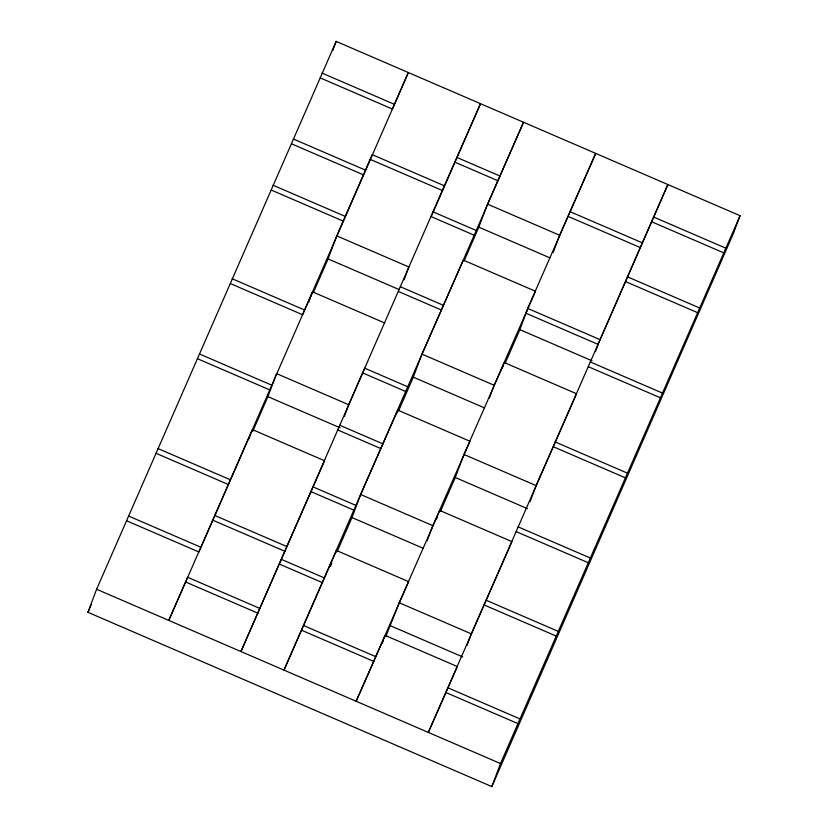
<?xml version="1.0" encoding="UTF-8"?>
<svg xmlns="http://www.w3.org/2000/svg" width="828" height="828" viewBox="0 0 828 828"><rect width="100%" height="100%" fill="white"/><g stroke="black" fill="none" stroke-linecap="round" stroke-linejoin="round"><path stroke-width="1.24" d="M87.944 612.306L96.607 589.257L336.168 41.4L740.056 215.694L733.194 233.941L491.832 786.6L87.944 612.306L91.556 604.026M332.742 50.518L336.168 41.4M259.795 608.414L324.576 460.751L252.405 429.597L168.788 620.4L187.625 577.271L259.795 608.414L240.958 651.543L364.713 368.201L407.718 386.759L283.973 670.111L336.499 550.506L408.67 581.66L356.144 701.254L385.196 635.418L457.366 666.571L428.324 732.407L667.875 184.551L598.075 344.376L525.904 313.222L526.701 311.39M227.897 485.715L198.948 551.997L126.777 520.853M384.741 323.003L312.56 291.86L228.414 484.535L156.244 453.382M248.98 438.726L249.839 436.439M252.664 431.554L267.91 396.653L276.573 373.604L348.743 404.747L344.365 416.401M320.229 77.894L392.4 109.048L408.339 72.543L302.572 314.733L230.401 283.58M308.709 302.116L309.993 298.691M310.852 296.414L312.135 292.998M313.326 292.646L328.064 258.905L336.727 235.856L372.196 154.639L444.377 185.782L348.743 404.747M404.095 279.792L408.908 266.999L336.727 235.856M444.377 185.782L480.519 103.697L431.191 216.636L474.196 235.204L407.718 386.759M330.496 566.466L331.78 563.05M335.64 552.793L336.499 550.506M337.265 551.303L351.993 517.562L360.656 494.513L397.802 410.129L469.983 441.272L432.837 525.656L427.176 540.725M396.094 414.683L396.954 412.406M398.568 410.916L413.307 377.175L421.969 354.125L463.318 260.116L535.499 291.27L494.15 385.268L489.338 398.061M474.196 235.204L523.524 122.254L487.485 204.112L478.822 227.162L464.084 260.903M382.194 643.397L383.478 639.982M384.337 637.695L385.196 635.418M385.941 636.235L399.179 602.732L439.761 510.462L511.942 541.605L471.349 633.875L466.971 645.529M436.335 519.58L437.619 516.154M440.527 511.249L455.265 477.508L463.928 454.458L504.345 362.592L576.516 393.735L536.109 485.601L530.013 501.809M502.203 368.284L503.486 364.869M505.111 363.378L519.849 329.637L527.705 308.42L595.705 153.408L559.656 235.266L553.135 252.612M595.446 351.662L598.023 344.821M491.832 786.6L500.495 763.551L740.056 215.694M322.03 73.092L394.211 104.235M653.437 216.946L725.618 248.089M651.636 221.749L723.807 252.892M456.777 157.392L499.781 175.95M569.985 211.626L642.155 242.77M454.965 162.205L497.98 180.763M568.174 216.429L640.355 247.582M487.485 204.112L559.656 235.266M370.395 159.442L442.566 190.595M627.313 276.759L699.494 307.912M625.502 281.572L697.683 312.715M293.267 138.969L365.438 170.113M291.456 143.782L363.627 174.925M478.822 227.162L549.813 257.798M433.003 211.833L476.007 230.391M273.054 185.234L345.235 216.377M271.253 190.047L343.423 221.19M527.705 308.42L599.886 339.563M519.849 329.637L592.02 360.78M590.136 361.888L662.317 393.031M588.325 366.69L660.506 397.844M400.297 286.705L443.311 305.263M328.064 258.905L399.055 289.541M398.496 291.508L441.5 310.076M421.969 354.125L494.15 385.268M232.202 278.777L304.383 309.92M413.307 377.175L484.297 407.811M555.174 441.955L627.345 473.099M553.363 446.758L625.544 477.911M362.902 373.004L405.906 391.572M463.928 454.458L536.109 485.601M199.382 353.939L271.553 385.092M197.571 358.752L269.742 389.895M339.791 425.261L382.795 443.818M267.91 396.653L340.08 427.797M455.265 477.508L527.446 508.651M337.979 430.063L380.994 448.621M518.09 526.846L590.271 558M516.289 531.659L588.46 562.802M360.656 494.513L432.837 525.656M312.891 486.843L355.905 505.401M311.09 491.656L354.094 510.214M351.993 517.562L422.984 548.198M158.044 448.579L230.225 479.722M486.057 600.207L558.227 631.36M484.245 605.02L556.426 636.163M214.638 515.399L286.819 546.552M212.837 520.212L285.008 551.355M399.179 602.732L471.349 633.875M281.251 559.304L324.255 577.861M279.44 564.106L322.454 582.674M390.516 625.782L462.686 656.925M128.578 516.041L200.759 547.194M303.462 625.471L375.643 656.614M447.813 687.757L519.994 718.911M301.661 630.274L373.832 661.417M446.013 692.57L518.183 723.713M185.814 582.084L257.994 613.227M96.607 589.257L500.495 763.551"/></g></svg>
